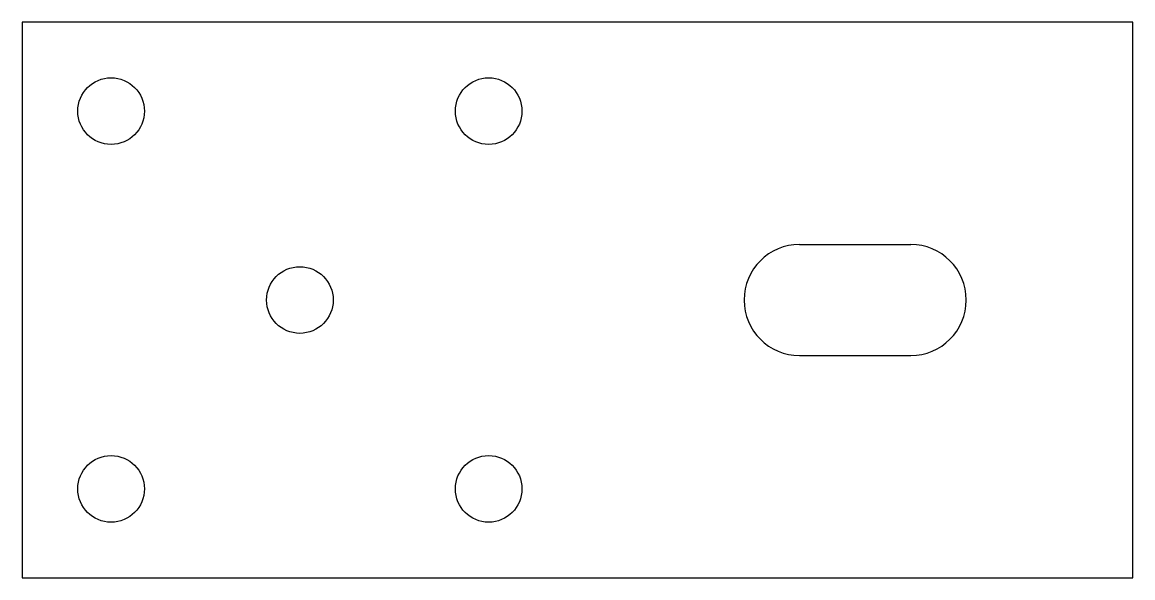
# Model space of a CAD drawing. Header units: millimetres. Extents: x 0 to 100, y 0 to 50.
import ezdxf

# ---------------------------------------------------------------- set-up
doc = ezdxf.new("R2010")
doc.units = ezdxf.units.MM

# ---------------------------------------------------------------- blocks, each defined once
blk = doc.blocks.new('Tai treo')
at = {"color": 2}
for p, q in [((70, 30), (80, 30)), ((70, 20), (80, 20))]:
    blk.add_line(p, q, dxfattribs=at)
at = {"color": 8}
blk.add_lwpolyline([(0, 50), (0, 0), (100, 0), (100, 50)], close=True, dxfattribs=at)
at = {"color": 2}
for centre in [(8, 42), (42, 42), (25, 25), (8, 8), (42, 8)]:
    blk.add_circle(centre, 3, dxfattribs=at)
for centre, start, end in [((70, 25), 90, 270), ((80, 25), 270, 90)]:
    blk.add_arc(centre, 5, start, end, dxfattribs=at)

msp = doc.modelspace()

# ---------------------------------------------------------------- block references
msp.add_blockref('Tai treo', (0, 0))

doc.saveas('drawing.dxf')
